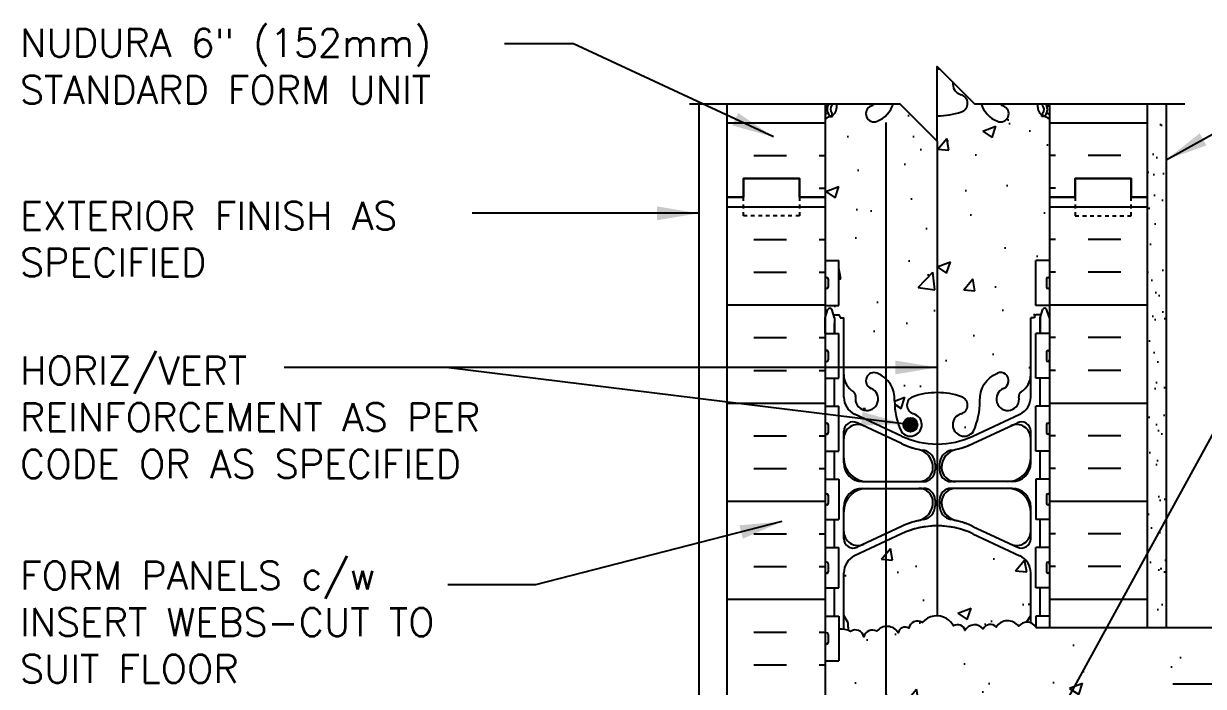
# Model space of a CAD drawing. Header units: inches. Extents: x 94.1 to 143.6, y 81.8 to 163.2.
# Drawn here: x 94.26 to 125.82, y 145.46 to 163.19 of the extents above; entities that cross this region are included whole.
import ezdxf

# ---------------------------------------------------------------- set-up
doc = ezdxf.new("R2010")
doc.units = ezdxf.units.IN
doc.header["$LTSCALE"] = 0.5
doc.header["$MEASUREMENT"] = 0
doc.linetypes.add('DASHED2', pattern=[0.375, 0.25, -0.125])
for name, color, linetype in [('HATCH', 12, 'Continuous'), ('line25', 2, 'Continuous'), ('LINE3', 3, 'Continuous'), ('LINE50', 5, 'Continuous'), ('LINE9', 9, 'Continuous'), ('TEXT', 4, 'Continuous'), ('Web_Edge', 9, 'Continuous')]:
    doc.layers.add(name, color=color, linetype=linetype)
doc.styles.add('DIM', font='romans.shx', dxfattribs={"width": 0.7})
doc.styles.add('ROMANS', font='romans.shx', dxfattribs={"height": 0.75})
doc.styles.get("Standard").update_dxf_attribs({"font": 'romans.shx', "height": 0.75})
doc.linetypes.add('STEEL', pattern='A,0.5,-0.2,["X",Standard,S=0.1,R=0,X=-0.1,Y=-0.05],-0.1', length=0.8)
doc.dimstyles.new('ext_12', dxfattribs={"dimscale": 12, "dimtxt": 0.09375, "dimasz": 0.09375, "dimexe": 0.09375, "dimexo": 0.0625, "dimgap": 0.0625, "dimtad": 1, "dimdec": 1, "dimzin": 3, "dimdsep": 46, "dimlunit": 4, "dimtxsty": 'DIM', "dimcen": 0.09, "dimdle": 0.09375, "dimclrt": 4, "dimadec": 0, "dimazin": 0, "dimtfac": 1, "dimtdec": 1, "dimtmove": 2, "dimatfit": 3, "dimfxl": 1, "dimfrac": 2, "dimtolj": 1, "dimtzin": 0, "dimarcsym": 0})

# ---------------------------------------------------------------- blocks, each defined once
blk = doc.blocks.new('Cutline')
at = {"layer": 'LINE9'}
blk.add_lwpolyline([(-12.25, 0), (-6.625, 0), (-5.625, -1), (-5.625, 1), (-4.625, 0), (1, 0)], dxfattribs=at)

msp = doc.modelspace()

# ---------------------------------------------------------------- hatches: boundary and pattern name
at = {"layer": 'HATCH'}
h = msp.add_hatch(dxfattribs=at)
h.set_pattern_fill('AR-CONC', color=256, scale=0.5)
h.paths.add_polyline_path([(121.337, 156.848), (121.702, 156.848), (121.702, 158.543), (121.702, 160.632, 0.064398), (121.592, 160.698), (121.502, 160.698), (121.502, 160.74, -0.249069), (121.392, 160.947), (121.392, 161.043), (120.378, 161.043, 0.094254), (120.474, 160.982, -1), (120.31, 160.573, -0.2257), (119.876, 161.043), (119.702, 161.043), (119.119, 161.626, 0.380915), (119.338, 161.284, -0.735593), (119.351, 160.826, -0.082755), (118.702, 160.718), (118.702, 160.043), (117.702, 161.043), (117.528, 161.043, -0.2257), (117.094, 160.573, -1), (116.93, 160.982, 0.094254), (117.026, 161.043), (116.005, 161.043, -0.119718), (116.012, 161.014), (116.012, 160.947, -0.249069), (115.902, 160.74), (115.902, 160.698), (115.812, 160.698, 0.064398), (115.702, 160.632), (115.702, 158.543), (115.702, 156.848), (116.067, 156.848), (116.067, 155.648), (115.702, 155.648), (115.702, 155.314), (115.771, 155.525, -0.725737), (115.877, 155.544), (115.926, 155.394), (116.052, 155.394, -0.414214), (116.102, 155.344), (116.102, 155.314), (116.202, 155.314), (116.202, 153.799, 0.258958), (116.461, 153.332, -0.31131), (116.518, 153.202, 2.127293), (116.93, 153.426, -1), (117.094, 153.835, -0.325306), (117.56, 153.093, 0.10488), (117.733, 152.281, 1.422913), (118.066, 152.748, -0.735593), (118.054, 153.206, -0.082755), (118.702, 153.314, -0.082755), (119.351, 153.206, -0.735593), (119.338, 152.748, 1.422913), (119.671, 152.281, 0.10488), (119.844, 153.093, -0.325306), (120.31, 153.835, -1), (120.474, 153.426, 2.127293), (120.886, 153.202, -0.31131), (120.943, 153.332, 0.258958), (121.202, 153.799), (121.202, 155.314), (121.302, 155.314), (121.302, 155.344, -0.414214), (121.352, 155.394), (121.478, 155.394), (121.521, 155.525, -0.725737), (121.627, 155.544), (121.702, 155.314), (121.702, 155.648), (121.337, 155.648)])
h.paths.add_polyline_path([(121.202, 148.496, 0.291097), (120.914, 148.949), (119.656, 149.538, 0.093369), (118.849, 149.745, 0.016332), (118.702, 149.75, 0.109869), (117.748, 149.538), (116.49, 148.949, 0.291097), (116.202, 148.496), (116.202, 147.355), (116.322, 147.155), (116.322, 147.043), (116.322, 146.952, -0.026985), (116.382, 146.927, -0.520567), (116.741, 146.784, -0.520567), (117.083, 146.931, -0.520567), (117.656, 146.891, -0.520567), (117.937, 147.012, -0.520567), (118.299, 147.168, -0.362673), (118.953, 147.268, -0.132818), (119.138, 147.073, -0.520567), (119.443, 146.951, -0.520567), (119.933, 146.995, -0.520567), (120.278, 147.044, -0.520567), (120.877, 147.065, -0.223247), (121.093, 147.173), (121.202, 147.355)])
h.paths.add_polyline_path([(132.765, 145.778), (132.765, 147.028), (121.337, 147.028), (121.337, 147.043, 0.513851), (120.877, 147.065, 0.520567), (120.278, 147.044, 0.520567), (119.933, 146.995, 0.520567), (119.443, 146.951, 0.520567), (119.138, 147.073, 0.132818), (118.953, 147.268, 0.362673), (118.299, 147.168, 0.520567), (117.937, 147.012, 0.520567), (117.656, 146.891, 0.520567), (117.083, 146.931, 0.520567), (116.741, 146.784, 0.520567), (116.382, 146.927, 0.026985), (116.322, 146.952, 0.108139), (116.067, 146.986), (116.067, 146.138), (115.702, 146.138), (115.702, 145.388), (116.067, 145.388), (116.067, 144.188), (115.702, 144.188), (115.702, 143.438), (116.067, 143.438), (116.067, 143.277, -0.522376), (116.467, 143.278, -0.520567), (116.89, 143.278, -0.520567), (117.516, 143.278, -0.520567), (117.988, 143.278, -0.520567), (118.451, 143.278, -0.520567), (118.805, 143.278, -0.108934), (118.907, 143.371), (118.907, 144.528), (119.157, 144.528, -0.414214), (119.407, 144.278), (119.407, 143.278, 0.414214), (119.657, 143.028), (119.721, 143.028), (119.721, 144.528), (133.515, 144.528), (133.765, 144.778), (131.765, 144.778)])
h.paths.add_polyline_path([(119.671, 142.528), (118.907, 142.528), (118.907, 143.371, 0.108934), (118.805, 143.278, 0.520567), (118.451, 143.278, 0.520567), (117.988, 143.278, 0.520567), (117.516, 143.278, 0.520567), (116.89, 143.278, 0.520567), (116.467, 143.278, 0.522376), (116.067, 143.277), (116.067, 142.238), (115.702, 142.238), (115.702, 140.543), (115.702, 138.454, 0.064398), (115.812, 138.388), (115.902, 138.388), (115.902, 138.346, -0.249069), (116.012, 138.139), (116.012, 138.072, -0.414214), (115.95, 138.009), (115.902, 138.009), (115.902, 137.939), (116.007, 137.939, 0.10046), (116.401, 137.996, -0.601435), (116.52, 137.891, 2.182095), (116.93, 138.104, -1), (117.094, 138.513, -0.24438), (117.542, 137.992, 0.053157), (117.708, 137.378, 1.553132), (118.066, 137.802, -0.735593), (118.054, 138.26, -0.082755), (118.702, 138.369, -0.082755), (119.351, 138.26, -0.735593), (119.338, 137.802, 1.553132), (119.696, 137.378, 0.053157), (119.862, 137.992, -0.24062), (120.301, 138.509), (120.19, 138.509), (119.921, 138.509), (119.392, 138.509), (119.392, 138.736), (119.671, 138.736)])
h.paths.add_polyline_path([(142.568, 146.028), (142.568, 147.028), (134.13, 147.028), (134.13, 146.278), (133.377, 145.525), (142.068, 145.528)])
h.paths.add_polyline_path([(142.068, 145.528), (133.377, 145.525), (133.13, 145.278), (135.13, 145.278), (134.38, 144.528), (143.068, 144.528), (143.568, 145.028), (141.568, 145.028)])
h.paths.add_polyline_path([(121.702, 141.028), (121.671, 141.028), (121.671, 142.528), (120.171, 142.528), (120.171, 138.736), (120.45, 138.736), (120.45, 138.521, -0.72044), (120.474, 138.104, 2.182095), (120.884, 137.891, -0.601435), (121.003, 137.996, 0.10046), (121.397, 137.939), (121.502, 137.939), (121.502, 138.009), (121.455, 138.009, -0.414214), (121.392, 138.072), (121.392, 138.139, -0.249069), (121.502, 138.346), (121.502, 138.388), (121.592, 138.388, 0.064398), (121.702, 138.454)])
h.paths.add_polyline_path([(121.702, 134.324, 0.082415), (121.559, 134.403, -0.317837), (121.392, 134.639), (121.392, 134.707, -0.414214), (121.455, 134.769), (121.502, 134.769), (121.502, 134.839), (121.397, 134.839, -0.188973), (121.241, 134.934, 0.196323), (120.792, 135.28), (119.47, 135.571, 0.057795), (118.702, 135.66, 0.057795), (117.934, 135.571), (116.612, 135.28, 0.196323), (116.163, 134.934, -0.188973), (116.007, 134.839), (115.902, 134.839), (115.902, 134.769), (115.95, 134.769, -0.414214), (116.012, 134.707), (116.012, 134.639, -0.317837), (115.845, 134.403, 0.082415), (115.702, 134.324), (115.702, 128.762, 0.082415), (115.845, 128.683, -0.317837), (116.012, 128.447), (116.012, 128.379, -0.414214), (115.95, 128.317), (115.902, 128.317), (115.902, 128.247), (116.007, 128.247, -0.188973), (116.163, 128.152, 0.196323), (116.612, 127.806), (117.934, 127.515, 0.057795), (118.702, 127.426, 0.057795), (119.47, 127.515), (120.792, 127.806, 0.196323), (121.241, 128.152, -0.188973), (121.397, 128.247), (121.502, 128.247), (121.502, 128.317), (121.455, 128.317, -0.414214), (121.392, 128.379), (121.392, 128.447, -0.317837), (121.559, 128.683, 0.082415), (121.702, 128.762)])
h.paths.add_polyline_path([(119.696, 125.708, 0.223253), (119.496, 125.873), (119.476, 125.877, 0.421243), (119.119, 125.626), (119.702, 125.043), (119.876, 125.043, -0.017704), (119.862, 125.094, 0.053157)])
h.paths.add_polyline_path([(120.884, 125.195, 1.731684), (120.378, 125.043), (121.399, 125.043, -0.280582), (121.455, 125.077), (121.502, 125.077), (121.502, 125.147), (121.397, 125.147, 0.10046), (121.003, 125.09, -0.601435)])
h.paths.add_polyline_path([(116.52, 125.195, -0.601435), (116.401, 125.09, 0.10046), (116.007, 125.147), (115.902, 125.147), (115.902, 125.077), (115.95, 125.077, -0.280582), (116.005, 125.043), (117.026, 125.043, 1.731684)])
h.paths.add_polyline_path([(117.928, 125.877), (117.908, 125.873, 0.223253), (117.708, 125.708, 0.053157), (117.542, 125.094, -0.017704), (117.528, 125.043), (117.702, 125.043), (118.702, 124.043), (118.702, 124.718, -0.082755), (118.054, 124.826, -0.735593), (118.066, 125.284, 0.955472)])
h = msp.add_hatch(dxfattribs=at)
h.set_pattern_fill('INSUL', color=256, scale=7, style=0)
h.set_pattern_definition([(0, (-2810.4594, -238.4665), (0, 2.625), []), (0, (-2810.4594, -237.5915), (0, 2.625), [0.875, -0.875]), (0, (-2810.4594, -236.7165), (0, 2.625), [0.875, -0.875])])
h.paths.add_polyline_path([(115.702, 161.043), (113.077, 161.043), (113.077, 158.543), (113.515, 158.543), (113.515, 159.043), (115.015, 159.043), (115.015, 158.543), (115.702, 158.543)])
h = msp.add_hatch(dxfattribs=at)
h.set_pattern_fill('INSUL', color=256, scale=7, style=0)
h.set_pattern_definition([(180, (3047.8637, -238.4665), (0, 2.625), []), (180, (3047.8637, -237.5915), (0, 2.625), [0.875, -0.875]), (180, (3047.8637, -236.7165), (0, 2.625), [0.875, -0.875])])
h.paths.add_polyline_path([(124.327, 161.043), (121.702, 161.043), (121.702, 158.543), (122.39, 158.543), (122.39, 159.043), (123.89, 159.043), (123.89, 158.543), (124.327, 158.543)])
h = msp.add_hatch(dxfattribs=at)
h.set_pattern_fill('AR-SAND', color=256, scale=0.5, style=0)
h.set_pattern_definition([(37.5, (0, 5.5296), (-0.0314967, 0.963412), [0, -0.76, 0, -0.85, 0, -0.8125]), (7.5, (0, 5.5296), (0.884888, 1.411073), [0, -0.41, 0, -0.685, 0, -0.2625]), (327.5, (-0.615, 5.5296), (1.557071, 0.0028295), [0, -0.25, 0, -0.9, 0, -1.175]), (317.5, (-0.615, 5.5296), (1.503063, 0.438838), [0, -0.125, 0, -0.59, 0, -0.675])])
h.paths.add_polyline_path([(124.827, 151.718), (124.327, 151.534), (124.327, 147.028), (124.827, 147.043)])
h.paths.add_polyline_path([(124.827, 161.043), (124.327, 161.043), (124.327, 152.043), (124.327, 151.534), (124.827, 151.718)])
h = msp.add_hatch(dxfattribs=at)
h.set_pattern_fill('INSUL', color=256, scale=7, style=0)
h.set_pattern_definition([(0, (-2810.4594, -256.4665), (0, 2.625), []), (0, (-2810.4594, -255.5915), (0, 2.625), [0.875, -0.875]), (0, (-2810.4594, -254.7165), (0, 2.625), [0.875, -0.875])])
h.paths.add_polyline_path([(113.077, 140.543), (113.515, 140.543), (113.515, 141.043), (115.015, 141.043), (115.015, 140.543), (115.702, 140.543), (115.702, 158.543), (115.015, 158.543), (115.015, 159.043), (113.515, 159.043), (113.515, 158.543), (113.077, 158.543)])
h = msp.add_hatch(dxfattribs=at)
h.set_pattern_fill('INSUL', color=256, scale=7, style=0)
h.set_pattern_definition([(180, (3047.8637, -256.4665), (0, 2.625), []), (180, (3047.8637, -255.5915), (0, 2.625), [0.875, -0.875]), (180, (3047.8637, -254.7165), (0, 2.625), [0.875, -0.875])])
h.paths.add_polyline_path([(121.702, 147.028), (124.327, 147.028), (124.327, 158.543), (123.89, 158.543), (123.89, 159.043), (122.39, 159.043), (122.39, 158.543), (121.702, 158.543)])
at = {"layer": 'LINE3'}
msp.add_hatch(color=256, dxfattribs=at).paths.add_polyline_path([(117.796, 152.454, 1), (118.171, 152.454, 1)])

# ---------------------------------------------------------------- linework, layer by layer
at = {"layer": 'HATCH'}
for points in [[(118.953, 147.268, 0.362673), (118.299, 147.168, 0.520567), (117.937, 147.012, 0.520567), (117.656, 146.891, 0.520567), (117.083, 146.931, 0.520567), (116.741, 146.784, 0.520567), (116.382, 146.927, 0.135519), (116.067, 146.986, 0.104331)], [(121.337, 147.043, 0.513851), (120.877, 147.065, 0.520567), (120.278, 147.044, 0.520567), (119.933, 146.995, 0.520567), (119.443, 146.951, 0.520567), (119.138, 147.073, 0.132818), (118.953, 147.268, 0.132818)]]:
    msp.add_lwpolyline(points, format="xyb", dxfattribs=at)
at = {"layer": 'line25'}
for p, q in [((115.702, 161.043), (115.702, 158.543)), ((121.702, 161.043), (121.702, 158.543)), ((115.702, 158.543), (115.702, 140.543)), ((121.702, 158.543), (121.702, 147.043)), ((121.702, 158.543), (121.702, 147.028)), ((115.702, 156.848), (116.067, 156.848)), ((116.067, 155.648), (116.067, 156.848)), ((121.702, 156.848), (121.337, 156.848)), ((121.337, 155.648), (121.337, 156.848)), ((115.702, 155.648), (116.067, 155.648)), ((121.702, 155.648), (121.337, 155.648)), ((115.702, 154.898), (116.067, 154.898)), ((116.067, 153.698), (116.067, 154.898)), ((121.337, 153.698), (121.337, 154.898)), ((121.702, 154.898), (121.337, 154.898)), ((115.702, 153.698), (116.067, 153.698)), ((121.702, 153.698), (121.337, 153.698)), ((115.702, 152.948), (116.067, 152.948)), ((116.067, 151.748), (116.067, 152.948)), ((121.702, 152.948), (121.337, 152.948)), ((121.337, 151.748), (121.337, 152.948)), ((115.702, 151.748), (116.067, 151.748)), ((121.702, 151.748), (121.337, 151.748)), ((115.702, 150.998), (116.067, 150.998)), ((116.067, 150.998), (116.067, 149.918)), ((121.702, 150.998), (121.337, 150.998)), ((121.337, 150.998), (121.337, 149.918)), ((115.702, 149.918), (116.067, 149.918)), ((121.702, 149.918), (121.337, 149.918)), ((115.702, 149.168), (116.067, 149.168)), ((116.067, 148.088), (116.067, 149.168)), ((121.702, 149.168), (121.337, 149.168)), ((121.337, 148.088), (121.337, 149.168)), ((115.702, 148.088), (116.067, 148.088)), ((121.702, 148.088), (121.337, 148.088)), ((115.702, 147.338), (116.067, 147.338)), ((116.067, 147.338), (116.067, 146.138)), ((121.702, 147.338), (121.337, 147.338)), ((121.337, 147.338), (121.337, 147.028)), ((121.337, 147.028), (132.765, 147.028)), ((115.702, 146.138), (116.067, 146.138))]:
    msp.add_line(p, q, dxfattribs=at)
at = {"layer": 'LINE3'}
for p, q in [((117.328, 160.543), (117.328, 126.043)), ((118.702, 160.043), (118.702, 147.342))]:
    msp.add_line(p, q, dxfattribs=at)
msp.add_circle((117.984, 152.454), 0.188, dxfattribs=at)
at = {"layer": 'LINE50'}
for p, q in [((113.077, 158.543), (113.077, 161.043)), ((124.327, 158.543), (124.327, 161.043)), ((113.077, 140.543), (113.077, 158.543)), ((124.327, 147.028), (124.327, 158.543))]:
    msp.add_line(p, q, dxfattribs=at)
for points in [[(113.077, 158.543), (113.515, 158.543), (113.515, 159.043), (115.015, 159.043), (115.015, 158.543), (115.702, 158.543)], [(115.702, 158.543), (115.015, 158.543), (115.015, 159.043), (113.515, 159.043), (113.515, 158.543), (113.077, 158.543)], [(124.327, 158.543), (123.89, 158.543), (123.89, 159.043), (122.39, 159.043), (122.39, 158.543), (121.702, 158.543)], [(121.702, 158.543), (122.39, 158.543), (122.39, 159.043), (123.89, 159.043), (123.89, 158.543), (124.327, 158.543)]]:
    msp.add_lwpolyline(points, dxfattribs=at)
at = {"layer": 'LINE9'}
for p, q in [((112.327, 161.043), (112.327, 141.284)), ((124.827, 161.043), (124.827, 147.043)), ((115.702, 156.358), (115.702, 156.138)), ((115.702, 156.303), (115.702, 156.303)), ((115.742, 156.398), (115.742, 156.398)), ((115.782, 156.358), (115.782, 156.138)), ((121.622, 156.358), (121.622, 156.138)), ((121.622, 156.303), (121.622, 156.303)), ((121.662, 156.398), (121.662, 156.398)), ((121.702, 156.358), (121.702, 156.138)), ((115.702, 156.193), (115.702, 156.193)), ((115.742, 156.098), (115.742, 156.098)), ((121.622, 156.193), (121.622, 156.193)), ((121.662, 156.098), (121.662, 156.098)), ((115.702, 155.314), (115.777, 155.544)), ((115.952, 155.314), (115.877, 155.544)), ((115.926, 155.394), (116.052, 155.394)), ((115.952, 155.314), (115.952, 154.898)), ((116.102, 155.344), (116.102, 155.314)), ((116.102, 155.344), (116.102, 155.344)), ((116.102, 155.314), (116.202, 155.314)), ((116.202, 153.192), (116.202, 155.314)), ((121.302, 155.314), (121.202, 155.314)), ((121.202, 153.192), (121.202, 155.314)), ((121.302, 155.344), (121.302, 155.314)), ((121.302, 155.344), (121.302, 155.344)), ((121.478, 155.394), (121.352, 155.394)), ((121.452, 155.314), (121.527, 155.544)), ((121.452, 155.314), (121.452, 154.898)), ((121.702, 155.314), (121.627, 155.544)), ((115.702, 154.408), (115.702, 154.188)), ((115.702, 154.353), (115.702, 154.353)), ((115.742, 154.448), (115.742, 154.448)), ((115.782, 154.408), (115.782, 154.188)), ((121.622, 154.408), (121.622, 154.188)), ((121.622, 154.353), (121.622, 154.353)), ((121.662, 154.448), (121.662, 154.448)), ((121.702, 154.408), (121.702, 154.188)), ((115.702, 154.243), (115.702, 154.243)), ((115.742, 154.148), (115.742, 154.148)), ((121.622, 154.243), (121.622, 154.243)), ((121.662, 154.148), (121.662, 154.148)), ((115.702, 152.458), (115.702, 152.238)), ((115.742, 152.498), (115.742, 152.498)), ((115.782, 152.458), (115.782, 152.238)), ((117.748, 152.151), (116.49, 152.739)), ((117.748, 152.151), (116.49, 152.739)), ((117.748, 151.952), (116.558, 152.509)), ((117.748, 151.952), (116.558, 152.509)), ((119.656, 152.151), (120.914, 152.739)), ((119.656, 152.151), (120.914, 152.739)), ((119.656, 151.952), (120.846, 152.509)), ((119.656, 151.952), (120.846, 152.509)), ((121.622, 152.458), (121.622, 152.238)), ((121.662, 152.498), (121.662, 152.498)), ((121.702, 152.458), (121.702, 152.238)), ((115.702, 152.403), (115.702, 152.403)), ((115.702, 152.293), (115.702, 152.293)), ((115.742, 152.198), (115.742, 152.198)), ((116.202, 151.434), (116.202, 152.282)), ((121.202, 151.434), (121.202, 152.282)), ((121.622, 152.403), (121.622, 152.403)), ((121.622, 152.293), (121.622, 152.293)), ((121.662, 152.198), (121.662, 152.198)), ((118.587, 151.309), (118.587, 151.309)), ((118.642, 151.401), (118.642, 151.247)), ((118.762, 151.401), (118.762, 151.247)), ((118.817, 151.309), (118.817, 151.309)), ((116.702, 150.934), (118.33, 150.934)), ((116.702, 150.934), (118.212, 150.934)), ((120.702, 150.934), (119.075, 150.934)), ((120.702, 150.934), (119.192, 150.934)), ((115.702, 150.568), (115.702, 150.348)), ((115.742, 150.608), (115.742, 150.608)), ((115.782, 150.568), (115.782, 150.348)), ((116.702, 150.754), (118.33, 150.754)), ((116.702, 150.754), (118.212, 150.754)), ((120.702, 150.754), (119.075, 150.754)), ((120.702, 150.754), (119.192, 150.754)), ((121.622, 150.568), (121.622, 150.348)), ((121.662, 150.608), (121.662, 150.608)), ((121.702, 150.568), (121.702, 150.348)), ((115.702, 150.513), (115.702, 150.513)), ((115.702, 150.403), (115.702, 150.403)), ((115.742, 150.308), (115.742, 150.308)), ((116.202, 149.406), (116.202, 150.254)), ((118.642, 150.442), (118.642, 150.287)), ((118.762, 150.442), (118.762, 150.287)), ((121.202, 149.406), (121.202, 150.254)), ((121.622, 150.513), (121.622, 150.513)), ((121.622, 150.403), (121.622, 150.403)), ((121.662, 150.308), (121.662, 150.308)), ((117.748, 149.737), (116.558, 149.18)), ((117.748, 149.737), (116.558, 149.18)), ((119.656, 149.737), (120.846, 149.18)), ((119.656, 149.737), (120.846, 149.18)), ((117.748, 149.538), (116.49, 148.949)), ((117.748, 149.538), (116.49, 148.949)), ((119.656, 149.538), (120.914, 148.949)), ((119.656, 149.538), (120.914, 148.949)), ((115.702, 148.738), (115.702, 148.518)), ((115.702, 148.683), (115.702, 148.683)), ((115.742, 148.778), (115.742, 148.778)), ((115.782, 148.738), (115.782, 148.518)), ((121.622, 148.738), (121.622, 148.518)), ((121.622, 148.683), (121.622, 148.683)), ((121.662, 148.778), (121.662, 148.778)), ((121.702, 148.738), (121.702, 148.518)), ((115.702, 148.573), (115.702, 148.573)), ((115.742, 148.478), (115.742, 148.478)), ((116.202, 146.982), (116.202, 148.496)), ((121.202, 147.153), (121.202, 148.496)), ((121.622, 148.573), (121.622, 148.573)), ((121.662, 148.478), (121.662, 148.478)), ((116.322, 147.155), (116.202, 147.355)), ((116.322, 147.043), (116.322, 147.155)), ((121.093, 147.173), (121.202, 147.355)), ((115.702, 146.848), (115.702, 146.628)), ((115.702, 146.793), (115.702, 146.793)), ((115.742, 146.888), (115.742, 146.888)), ((115.782, 146.848), (115.782, 146.628)), ((116.322, 147.043), (116.322, 146.952)), ((115.702, 146.683), (115.702, 146.683)), ((115.742, 146.588), (115.742, 146.588))]:
    msp.add_line(p, q, dxfattribs=at)
at = {"layer": 'LINE9', "linetype": 'STEEL'}
msp.add_line((125.007, 145.523), (132.512, 145.525), dxfattribs=at)
at = {"layer": 'LINE9', "linetype": 'DASHED2', "ltscale": 0.15}
for points in [[(115.015, 158.543), (115.015, 158.543), (115.015, 158.043), (113.515, 158.043), (113.515, 158.543), (113.515, 158.543)], [(115.015, 158.543), (115.015, 158.543), (115.015, 158.043), (113.515, 158.043), (113.515, 158.543), (113.515, 158.543)], [(122.39, 158.543), (122.39, 158.543), (122.39, 158.043), (123.89, 158.043), (123.89, 158.543), (123.89, 158.543)], [(122.39, 158.543), (122.39, 158.543), (122.39, 158.043), (123.89, 158.043), (123.89, 158.543), (123.89, 158.543)]]:
    msp.add_lwpolyline(points, dxfattribs=at)
at = {"layer": 'LINE9'}
for points in [[(115.702, 154.898), (115.702, 155.314)], [(121.452, 154.898), (121.452, 155.314)], [(115.952, 154.898), (115.952, 155.164)], [(115.952, 152.948), (115.952, 153.698)], [(121.452, 152.948), (121.452, 153.698)], [(115.952, 150.998), (115.952, 151.748)], [(121.452, 150.998), (121.452, 151.748)], [(115.952, 149.168), (115.952, 149.918)], [(121.452, 149.168), (121.452, 149.918)], [(121.702, 149.918), (121.702, 147.043)], [(115.952, 147.338), (115.952, 148.088)], [(121.452, 147.338), (121.452, 148.088)]]:
    msp.add_lwpolyline(points, dxfattribs=at)
for points in [[(117.56, 153.093, 0.325312), (117.094, 153.835)], [(119.844, 153.093, -0.325312), (120.31, 153.835)]]:
    msp.add_lwpolyline(points, format="xyb", dxfattribs=at)
for centre, radius, start, end in [((115.742, 156.358), 0.04, 90, 180), ((115.742, 156.358), 0.04, 0, 90), ((121.662, 156.358), 0.04, 90, 180), ((121.662, 156.358), 0.04, 0, 90), ((115.742, 156.138), 0.04, 180, 270), ((115.742, 156.138), 0.04, 270, 0), ((121.662, 156.138), 0.04, 180, 270), ((121.662, 156.138), 0.04, 270, 0), ((115.827, 155.518), 0.0567, 28.0725, 151.9275), ((116.052, 155.344), 0.05, 0, 90), ((121.352, 155.344), 0.05, 90, 180), ((121.577, 155.518), 0.0567, 28.0725, 151.9275), ((115.742, 154.408), 0.04, 90, 180), ((115.742, 154.408), 0.04, 0, 90), ((121.662, 154.408), 0.04, 90, 180), ((121.662, 154.408), 0.04, 0, 90), ((115.742, 154.188), 0.04, 180, 270), ((115.742, 154.188), 0.04, 270, 0), ((121.662, 154.188), 0.04, 180, 270), ((121.662, 154.188), 0.04, 270, 0), ((116.752, 153.799), 0.55, 180, 238.0732), ((117.012, 153.631), 0.22, 68.1963, 248.1963), ((120.392, 153.631), 0.22, 291.8037, 111.8037), ((120.652, 153.799), 0.55, 301.9268, 0), ((116.817, 153.143), 0.305, 168.9056, 68.1963), ((120.587, 153.143), 0.305, 111.8037, 11.0944), ((116.702, 153.192), 0.5, 180, 244.9204), ((116.395, 153.226), 0.125, 348.9056, 58.0732), ((119.56, 153.093), 2, 180.0146, 203.9638), ((118.131, 152.979), 0.24, 108.923, 254.2747), ((118.702, 151.314), 2, 90, 108.923), ((118.702, 151.314), 2, 71.077, 90), ((119.273, 152.979), 0.24, 285.7253, 71.077), ((117.844, 153.093), 2, 336.0362, 359.9854), ((121.009, 153.226), 0.125, 121.9268, 191.0944), ((120.702, 153.192), 0.5, 295.0796, 0), ((115.742, 152.458), 0.04, 90, 180), ((115.742, 152.458), 0.04, 0, 90), ((116.452, 152.282), 0.25, 64.9204, 180), ((116.577, 152.086), 0.375, 64.9204, 180), ((116.577, 152.086), 0.375, 64.9204, 180), ((117.984, 152.454), 0.305, 214.6703, 74.2747), ((119.421, 152.454), 0.305, 105.7253, 325.3297), ((120.827, 152.086), 0.375, 0, 115.0796), ((120.827, 152.086), 0.375, 0, 115.0796), ((120.952, 152.282), 0.25, 0, 115.0796), ((121.662, 152.458), 0.04, 90, 180), ((121.662, 152.458), 0.04, 0, 90), ((115.742, 152.238), 0.04, 180, 270), ((115.742, 152.238), 0.04, 270, 0), ((118.702, 154.188), 2.25, 244.9204, 270), ((118.702, 154.188), 2.25, 270, 295.0796), ((121.662, 152.238), 0.04, 180, 270), ((121.662, 152.238), 0.04, 270, 0), ((118.702, 153.99), 2.25, 244.9204, 260.4613), ((118.702, 153.99), 2.25, 244.9204, 256.7462), ((118.702, 153.99), 2.25, 279.5387, 295.0796), ((118.702, 153.99), 2.25, 283.2538, 295.0796), ((116.827, 151.559), 0.625, 180, 270), ((116.827, 151.559), 0.625, 180, 270), ((118.087, 151.309), 0.5, 0, 77.0773), ((118.267, 151.401), 0.375, 360, 80.4613), ((119.137, 151.401), 0.375, 99.5387, 180), ((119.317, 151.309), 0.5, 102.9227, 180), ((120.577, 151.559), 0.625, 270, 0), ((120.577, 151.559), 0.625, 270, 0), ((116.702, 151.434), 0.5, 180, 270), ((116.702, 151.434), 0.5, 180, 270), ((118.212, 151.309), 0.375, 270, 0), ((118.33, 151.247), 0.312, 270, 0), ((119.075, 151.247), 0.312, 180, 270), ((119.192, 151.309), 0.375, 180, 270), ((120.702, 151.434), 0.5, 270, 0), ((120.702, 151.434), 0.5, 270, 0), ((118.212, 151.309), 0.375, 270, 289.5821), ((119.192, 151.309), 0.375, 250.4179, 270), ((115.742, 150.568), 0.04, 90, 180), ((115.742, 150.568), 0.04, 0, 90), ((116.827, 150.129), 0.625, 90, 180), ((116.702, 150.254), 0.5, 90, 180), ((116.827, 150.129), 0.625, 90, 180), ((116.702, 150.254), 0.5, 90, 180), ((118.212, 150.379), 0.375, 0, 90), ((118.212, 150.379), 0.375, 63.1882, 90), ((118.33, 150.442), 0.312, 0, 90), ((119.075, 150.442), 0.312, 90, 180), ((119.192, 150.379), 0.375, 90, 180), ((119.192, 150.379), 0.375, 90, 116.8118), ((120.577, 150.129), 0.625, 360, 90), ((120.577, 150.129), 0.625, 360, 90), ((120.702, 150.254), 0.5, 0, 90), ((120.702, 150.254), 0.5, 0, 90), ((121.662, 150.568), 0.04, 90, 180), ((121.662, 150.568), 0.04, 0, 90), ((115.742, 150.348), 0.04, 180, 270), ((115.742, 150.348), 0.04, 270, 0), ((118.087, 150.379), 0.5, 282.9227, 0), ((118.267, 150.287), 0.375, 279.5387, 0), ((119.137, 150.287), 0.375, 180, 260.4613), ((119.317, 150.379), 0.5, 180, 257.0773), ((121.662, 150.348), 0.04, 180, 270), ((121.662, 150.348), 0.04, 270, 0), ((118.087, 150.379), 0.5, 282.9227, 324.4006), ((119.317, 150.379), 0.5, 215.5994, 257.0773), ((118.702, 147.699), 2.25, 99.5387, 115.0796), ((118.702, 147.699), 2.25, 102.9227, 115.0796), ((118.702, 147.5), 2.25, 90, 115.0796), ((118.702, 147.5), 2.25, 93.7428, 115.0796), ((118.702, 147.5), 2.25, 64.9204, 90), ((118.702, 147.5), 2.25, 64.9204, 86.2572), ((118.702, 147.699), 2.25, 64.9204, 80.4613), ((118.702, 147.699), 2.25, 64.9204, 77.0773), ((116.577, 149.602), 0.375, 180, 295.0796), ((116.577, 149.602), 0.375, 180, 295.0796), ((116.452, 149.406), 0.25, 180, 295.0796), ((120.827, 149.602), 0.375, 244.9204, 360), ((120.827, 149.602), 0.375, 244.9204, 360), ((120.952, 149.406), 0.25, 244.9204, 0), ((115.742, 148.738), 0.04, 90, 180), ((115.742, 148.738), 0.04, 0, 90), ((116.702, 148.496), 0.5, 115.0796, 180), ((120.702, 148.496), 0.5, 0, 64.9204), ((121.662, 148.738), 0.04, 90, 180), ((121.662, 148.738), 0.04, 0, 90), ((115.742, 148.518), 0.04, 180, 270), ((115.742, 148.518), 0.04, 270, 0), ((121.662, 148.518), 0.04, 180, 270), ((121.662, 148.518), 0.04, 270, 0), ((115.742, 146.848), 0.04, 90, 180), ((115.742, 146.848), 0.04, 0, 90), ((115.742, 146.628), 0.04, 180, 270), ((115.742, 146.628), 0.04, 270, 0)]:
    msp.add_arc(centre, radius, start, end, dxfattribs=at)
at = {"layer": 'Web_Edge'}
for p, q in [((115.702, 160.977), (115.744, 160.977)), ((116.012, 160.947), (116.012, 161.014)), ((121.392, 160.947), (121.392, 161.014)), ((121.702, 160.977), (121.66, 160.977)), ((115.812, 160.698), (115.902, 160.698)), ((115.902, 160.698), (115.902, 160.74)), ((121.502, 160.698), (121.502, 160.74)), ((121.592, 160.698), (121.502, 160.698))]:
    msp.add_line(p, q, dxfattribs=at)
for centre, radius, start, end in [((118.702, 158.611), 3.356, 88.6964, 90), ((119.421, 161.577), 0.305, 170.8642, 254.2747), ((115.744, 160.957), 0.02, 345.8459, 90), ((116.006, 160.892), 0.25, 142.9201, 219.8855), ((116.006, 160.892), 0.16, 137.5391, 219.9999), ((115.855, 161.031), 0.045, 317.5391, 15.9149), ((115.95, 161.014), 0.0625, 360, 27.3074), ((117.012, 160.777), 0.22, 111.8037, 291.8037), ((116.817, 161.265), 0.305, 291.8037, 313.3415), ((116.817, 161.265), 0.745, 291.8037, 342.6779), ((119.273, 161.053), 0.24, 288.923, 74.2747), ((120.587, 161.265), 0.745, 197.3221, 248.1963), ((120.392, 160.777), 0.22, 248.1963, 68.1963), ((120.587, 161.265), 0.305, 226.6585, 248.1963), ((121.455, 161.014), 0.0625, 152.6926, 180), ((121.55, 161.031), 0.045, 164.0851, 222.4609), ((121.398, 160.892), 0.16, 320.0001, 42.4609), ((121.398, 160.892), 0.25, 320.1145, 37.0799), ((121.66, 160.957), 0.02, 90, 194.1541), ((116.012, 160.24), 0.6, 114.9252, 121.1093), ((116.012, 160.24), 0.5, 109.4712, 128.3167), ((115.751, 160.802), 0.02, 294.9252, 19.2084), ((115.848, 160.761), 0.045, 218.552, 40.8121), ((115.762, 160.947), 0.25, 289.4712, 360), ((118.702, 162.718), 2, 270, 288.923), ((121.642, 160.947), 0.25, 180, 250.5288), ((121.556, 160.761), 0.045, 139.1879, 321.448), ((121.392, 160.24), 0.5, 51.6833, 70.5288), ((121.653, 160.802), 0.02, 160.7916, 245.0748), ((121.392, 160.24), 0.6, 58.8907, 65.0748)]:
    msp.add_arc(centre, radius, start, end, dxfattribs=at)

# ---------------------------------------------------------------- block references
at = {"layer": 'HATCH'}
msp.add_blockref('Cutline', (124.327, 161.043), dxfattribs=at)

# ---------------------------------------------------------------- texts
at = {"layer": 'TEXT', "char_height": 0.75, "attachment_point": 4, "style": 'ROMANS'}
for s, insert, width in [('NUDURA 6" (152mm) STANDARD FORM UNIT', (94.162, 162.043), 14.63878), ('EXTERIOR FINISH AS SPECIFIED', (94.162, 157.422), 11.80755), ('HORIZ/VERT REINFORCEMENT AS PER CODE OR AS SPECIFIED', (94.162, 152.655), 14.5082), ('FORM PANELS c/w INSERT WEBS-CUT TO SUIT FLOOR CONNECTION-ADDITIONAL FORM SUPPORT AS REQUIRED', (94.162, 145.264), 14.34197)]:
    msp.add_mtext(s, dxfattribs=dict(at, insert=insert, width=width))

# ---------------------------------------------------------------- leaders
at = {"layer": 'TEXT'}
for points, override in [([(114.318, 160.153), (108.973, 162.647), (107.12, 162.647)], {"dimgap": 0.0625, "dimtad": 0}), ([(124.827, 159.543), (130.001, 162.411), (131.495, 162.411)], {"dimgap": 0.0625, "dimtad": 0}), ([(112.327, 158.111), (106.257, 158.111)], {"dimgap": 0.0625, "dimtad": 0}), ([(121.046, 143.028), (129.281, 158.069), (130.493, 158.069)], {"dimgap": 0.0625, "dimtad": 0}), ([(118.702, 153.988), (103.567, 153.988), (101.227, 153.988)], {"dimtad": 0}), ([(117.798, 152.477), (105.567, 153.988), (101.227, 153.988)], {"dimtad": 0}), ([(114.544, 149.865), (107.95, 148.171), (105.611, 148.171)], {"dimtad": 0})]:
    msp.add_leader(points, dimstyle='ext_12', override=override, dxfattribs=at)

doc.saveas('drawing.dxf')
